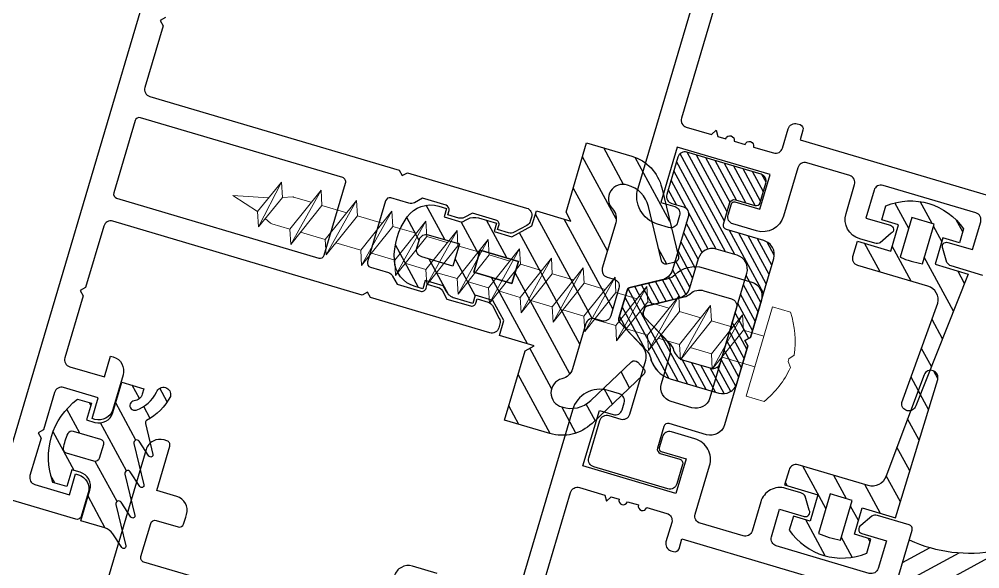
# Model space of a CAD drawing. Header units: millimetres. Extents: x 62878 to 70819, y -67946 to -61850.
# Drawn here: x 67539.08 to 67545.73, y -67077.99 to -67074.19 of the extents above; entities that cross this region are included whole.
import ezdxf

# ---------------------------------------------------------------- set-up
doc = ezdxf.new("R2010")
doc.units = ezdxf.units.MM
doc.layers.add('DOGRAMA', color=171, linetype='Continuous', lineweight=0)
pattern_1 = [(118.5057849383402, (67501.34585298819, -67178.43559542664), (-0.1395045678384407, -0.07576303882639554), [])]

# ---------------------------------------------------------------- blocks, each defined once
blk = doc.blocks.new('a2we')
at = {"lineweight": 5, "ltscale": 0.5}
for p, q in [((-196.0144480926461, -415.2868589025547), (-196.5925912144022, -417.2488821181558)), ((-196.0144480926461, -415.2868589025547), (-195.4639709594615, -417.7110762494052)), ((-197.5747968978259, -417.6063757508618), (-196.5747276986959, -417.2423803302317)), ((-196.5747276986959, -417.2423803302317), (-194.1582851917165, -418.2620245979042)), ((-194.1582851917165, -418.2620245979042), (-197.5747968978259, -417.6063757508618)), ((-195.1583543907882, -418.6260200186506), (-197.5747968978259, -417.6063757508618)), ((-196.8896500078097, -417.895480952812), (-197.0961171580722, -418.3448917148726)), ((-197.1143788935161, -419.7428166739272), (-197.1143788935161, -418.4283854465556)), ((-194.1582851917165, -418.2620245979042), (-195.1583543907882, -418.6260200186506)), ((-195.1583543907882, -418.6260200186506), (-194.9264251741961, -419.2953524503964)), ((-194.9154016761394, -420.634479622855), (-194.9154016761394, -419.3608343693425)), ((-198.1144480926461, -420.1068120946153), (-197.1143788935161, -419.7428166739268)), ((-197.1143788935161, -419.7428166739268), (-193.9153324771005, -421.0399975355008)), ((-197.1143788935161, -419.7428166739268), (-193.9153324771005, -421.0399975355008)), ((-194.9154016761721, -421.4039929561312), (-198.1144480926461, -420.1068120946153)), ((-193.9153324771005, -421.0399975355008), (-198.1144480926461, -420.1068120946153)), ((-197.1143788935161, -422.2969096404012), (-197.1143788935162, -420.512330007273)), ((-193.9153324771005, -421.0399975355008), (-194.9154016761721, -421.4039929561312)), ((-194.9154016761721, -423.1885725893157), (-194.9154016761721, -421.4039929561312)), ((-198.1144480926461, -422.6609050610894), (-197.1143788935161, -422.2969096404012)), ((-194.9154016761721, -423.9580859226053), (-198.1144480926461, -422.6609050610894)), ((-193.9153324771005, -423.594090501975), (-198.1144480926461, -422.6609050610894)), ((-197.1143788935161, -422.2969096404012), (-193.9153324771005, -423.594090501975)), ((-197.1143788935161, -422.2969096404012), (-193.9153324771005, -423.594090501975)), ((-197.1143788935161, -424.8510026068752), (-197.1143788935162, -423.0664229737469)), ((-193.9153324771005, -423.594090501975), (-194.9154016761721, -423.9580859226053)), ((-194.9154016761721, -425.7426655557898), (-194.9154016761721, -423.9580859226053)), ((-198.1144480926461, -425.2149980275636), (-197.1143788935161, -424.8510026068752)), ((-194.9154016761721, -426.5121788890793), (-198.1144480926461, -425.2149980275636)), ((-193.9153324771005, -426.1481834684492), (-198.1144480926461, -425.2149980275636)), ((-197.1143788935161, -424.8510026068752), (-193.9153324771005, -426.1481834684492)), ((-197.1143788935161, -424.8510026068752), (-193.9153324771005, -426.1481834684492)), ((-197.1143788935161, -427.3050955733496), (-197.1143788935162, -425.6205159402211)), ((-193.9153324771005, -426.1481834684492), (-194.9154016761721, -426.5121788890793)), ((-194.9154016761721, -428.1967585222638), (-194.9154016761721, -426.5121788890793)), ((-198.1144480926461, -427.669090994038), (-197.1143788935161, -427.3050955733496)), ((-197.1143788935161, -427.3050955733496), (-193.9153324771005, -428.6022764349236)), ((-197.1143788935161, -427.3050955733496), (-193.9153324771005, -428.6022764349236)), ((-194.9154016761721, -428.9662718555534), (-198.1144480926461, -427.669090994038)), ((-193.9153324771005, -428.6022764349236), (-198.1144480926461, -427.669090994038)), ((-197.1143788935161, -429.5591885398237), (-197.1143788935161, -428.0237477951896)), ((-193.9153324771005, -428.6022764349236), (-194.9154016761721, -428.9662718555534)), ((-194.9154016761721, -430.450851488738), (-194.9154016761721, -428.9662718555534)), ((-198.1144480926461, -429.9231839605702), (-197.1143788935161, -429.5591885398237)), ((-194.9154016761721, -431.2203648220857), (-198.1144480926461, -429.9231839605702)), ((-193.9153324771005, -430.8563694013976), (-198.1144480926461, -429.9231839605702)), ((-197.1143788935161, -429.5591885398237), (-193.9153324771005, -430.8563694013976)), ((-197.1143788935161, -429.5591885398237), (-193.9153324771005, -430.8563694013976)), ((-197.1143788935161, -431.8132815063559), (-197.1143788935161, -430.2778407616635)), ((-193.9153324771005, -430.8563694013976), (-194.9154016761721, -431.2203648220857)), ((-194.9154016761721, -432.7049444552304), (-194.9154016761721, -431.2203648220857)), ((-198.1144480926461, -432.177276926986), (-197.1143788935161, -431.8132815063559)), ((-197.1143788935161, -431.8132815063559), (-193.9153324771005, -433.1104623678716)), ((-197.1143788935161, -431.8132815063559), (-193.9153324771005, -433.1104623678716)), ((-194.9154016761721, -433.4744577885599), (-198.1144480926461, -432.177276926986)), ((-193.9153324771005, -433.1104623678716), (-198.1144480926461, -432.177276926986)), ((-197.1143788935161, -434.0673744728301), (-197.1143788935161, -432.5319337281958)), ((-193.9153324771005, -433.1104623678716), (-194.9154016761721, -433.4744577885599)), ((-194.9154016761721, -434.9590374217446), (-194.9154016761721, -433.4744577885599)), ((-198.1144480926461, -434.4313698935184), (-197.1143788935161, -434.0673744728301)), ((-194.9154016761721, -435.7285507550341), (-198.1144480926461, -434.4313698935184)), ((-193.9153324771005, -435.364555334404), (-198.1144480926461, -434.4313698935184)), ((-197.1143788935161, -434.0673744728301), (-193.9153324771005, -435.364555334404)), ((-197.1143788935161, -434.0673744728301), (-193.9153324771005, -435.364555334404)), ((-197.1143788935161, -436.3642339800811), (-197.1143788935161, -434.7860266946118)), ((-193.9153324771005, -435.364555334404), (-194.9154016761721, -435.7285507550341)), ((-194.9154016761721, -437.2558969289955), (-194.9154016761721, -435.7285507550341)), ((-198.1144480926461, -436.7282294008277), (-197.1143788935161, -436.3642339800811)), ((-197.1143788935161, -436.3642339800811), (-193.9153324771005, -437.6614148416551)), ((-197.1143788935161, -436.3642339800811), (-193.9153324771005, -437.6614148416551)), ((-194.9154016761721, -438.0254102623434), (-198.1144480926461, -436.7282294008277)), ((-193.9153324771005, -437.6614148416551), (-198.1144480926461, -436.7282294008277)), ((-197.1143788935161, -438.6610934873901), (-197.1143788935161, -437.1337473134849)), ((-193.9153324771005, -437.6614148416551), (-194.9154016761721, -438.0254102623434)), ((-198.1144480926461, -439.0250889080787), (-197.1143788935161, -438.6610934873901)), ((-197.1143788935161, -438.6610934873901), (-193.9153324771005, -439.9582743489061)), ((-197.1143788935161, -438.6610934873901), (-193.9153324771005, -439.9582743489061)), ((-194.9154016761721, -439.5527564362646), (-194.9154016761721, -438.0254102623434)), ((-194.9154016761721, -440.3222697695944), (-198.1144480926461, -439.0250889080787)), ((-193.9153324771005, -439.9582743489061), (-198.1144480926461, -439.0250889080787)), ((-197.1143788935161, -440.9579529946993), (-197.1143788935161, -439.430606820736)), ((-193.9153324771005, -439.9582743489061), (-194.9154016761721, -440.3222697695944)), ((-194.9154016761721, -441.849615943574), (-194.9154016761721, -440.3222697695944)), ((-198.1144480926461, -441.3219484153295), (-197.1143788935161, -440.9579529946993)), ((-194.9154016761721, -442.6191292769035), (-198.1144480926461, -441.3219484153295)), ((-193.9153324771005, -442.2551338562151), (-198.1144480926461, -441.3219484153295)), ((-197.1143788935161, -440.9579529946993), (-193.9153324771005, -442.2551338562151)), ((-197.1143788935161, -443.2537258831643), (-197.1143788935161, -441.7274663280053)), ((-193.9153324771005, -442.2551338562151), (-194.9154016761721, -442.6191292769035)), ((-194.9154016761721, -444.1453888320787), (-194.9154016761721, -442.6191292769035)), ((-198.1144480926461, -443.6177213039109), (-197.1143788935161, -443.2537258831643)), ((-197.1143788935161, -443.2537258831643), (-193.9153324771005, -444.5509067447383)), ((-194.9154016761721, -444.9149021654266), (-198.1144480926461, -443.6177213039109)), ((-193.9153324771005, -444.5509067447383), (-198.1144480926461, -443.6177213039109)), ((-197.1143788935161, -445.5538642814245), (-197.1143788935161, -444.0232392165685)), ((-193.9153324771005, -444.5509067447383), (-194.9154016761721, -444.9149021654266)), ((-194.9154016761721, -446.4455272302989), (-194.9154016761721, -444.9149021654266)), ((-198.1144480926461, -445.9178597020545), (-197.1143788935161, -445.5538642814245)), ((-193.9153324771005, -446.8510451429402), (-198.1144480926461, -445.9178597020545)), ((-194.9154016761721, -447.2150405636282), (-198.1144480926461, -445.9178597020545)), ((-197.1143788935161, -445.5538642814245), (-193.9153324771005, -446.8510451429402)), ((-197.1143788935161, -445.5538642814245), (-193.9153324771005, -446.8510451429402)), ((-197.1143788935161, -447.8540026795677), (-197.1143788935161, -446.3233776147298)), ((-193.9153324771005, -446.8510451429402), (-194.9154016761721, -447.2150405636282)), ((-194.9154016761721, -448.7456656284821), (-194.9154016761721, -447.2150405636282)), ((-197.1143788935161, -447.8540026795677), (-198.1144480926461, -448.2179981003141)), ((-193.9153324771005, -449.1511835411412), (-197.1143788935161, -447.8540026795677)), ((-194.9154016761721, -449.5151789618299), (-198.1144480926461, -448.2179981003141)), ((-198.1144480926461, -448.2179981003141), (-193.9153324771005, -449.1511835411412)), ((-197.1143788935161, -450.1541410778275), (-197.1143788935161, -448.6235160129718)), ((-193.9153324770423, -449.1511835411412), (-194.9154016761721, -449.5151789618299)), ((-194.9154016761723, -451.0458040266858), (-194.9154016761721, -449.5151789618299)), ((-198.1144480926461, -450.5181364984577), (-197.1143788935161, -450.1541410778275)), ((-194.9154016761721, -451.8153173600317), (-198.1144480926461, -450.5181364984577)), ((-193.9153324770423, -451.4513219393434), (-198.1144480926461, -450.5181364984577)), ((-197.1143788935161, -450.1541410778275), (-193.9153324770423, -451.4513219393434)), ((-197.1143788935161, -453.2868589025547), (-197.1143788935162, -450.9236544111328)), ((-193.9153324770423, -451.4513219393434), (-194.9154016761721, -451.8153173600317)), ((-194.9154016761721, -453.2868589025547), (-194.9154016761721, -451.8153173600317)), ((-192.7980524524961, -453.2868589025547), (-199.230843732796, -453.2868589025547)), ((-199.230843732796, -454.5827171301502), (-199.230843732796, -453.2868589025547)), ((-192.7980524524961, -454.5827171301502), (-192.7980524524961, -453.2868589025547))]:
    blk.add_line(p, q, dxfattribs=at)
blk.add_lwpolyline([(-196.4690204826777, -455.6637351848848), (-196.1125089353335, -455.3998333582319), (-195.9163872499585, -455.3998333582319), (-195.5598757026143, -455.6637351848848)], dxfattribs=at)
for centre, radius, start, end in [((-196.9143788935627, -418.4283854465556), 0.2, 155.3251238657465, 180), ((-195.115401676151, -419.3608343693425), 0.2, 0, 19.11162363728389), ((-195.6603624057317, -449.5292358589606), 6.187568978619671, 234.757305859688, 262.4904896380407), ((-196.3685337795604, -449.5292358589606), 6.187568978619673, 277.5095103619591, 305.2426941403116)]:
    blk.add_arc(centre, radius, start, end, dxfattribs=at)

msp = doc.modelspace()

# ---------------------------------------------------------------- hatches: boundary and pattern name
at = {"layer": 'DOGRAMA', "lineweight": -2}
h = msp.add_hatch(dxfattribs=at)
h.set_pattern_fill('ANSI31', color=256, scale=0.05, angle=73.50578493834035, style=0)
h.set_pattern_definition(pattern_1)
edge = h.paths.add_edge_path(flags=16)
edge.add_arc((67541.88031362492, -67075.7830488795), 0.04999999998026643, 163.5057849201566, 253.50578494088012, ccw=False)
edge.add_line((67541.83237120465, -67075.76885295275), (67541.84940631676, -67075.7113220484))
edge.add_arc((67541.89734873704, -67075.7255179751), 0.04999999996787175, 73.50578497285818, 163.5057849888472, ccw=False)
edge.add_line((67541.91154466374, -67075.67757555482), (67542.12728555508, -67075.74145722516))
edge.add_line((67542.12728555508, -67075.74145722516), (67542.08185858955, -67075.89487297012))
edge.add_line((67542.08185858955, -67075.89487297012), (67541.86611769818, -67075.83099129978))
h.paths.add_polyline_path([(67542.2256858504, -67075.93746075036), (67542.271112816, -67075.78404500539), (67542.53479612761, -67075.86212260248), (67542.48936916204, -67076.01553834745)], flags=16)
edge = h.paths.add_edge_path()
edge.add_arc((67541.92751581613, -67075.67187549444), 0.2000000000021987, 73.5057849428008, 144.0720038225279, ccw=False)
edge.add_line((67541.98429952309, -67075.48010581326), (67542.03828694452, -67075.49609168702))
edge.add_line((67542.03828694452, -67075.49609168702), (67542.02125183243, -67075.55362259138))
edge.add_line((67542.02125183243, -67075.55362259138), (67542.1442570014, -67075.59004487372))
edge.add_line((67542.1442570014, -67075.59004487372), (67542.1824232169, -67075.56931731969))
edge.add_arc((67542.23014796579, -67075.6571942128), 0.09999999999963678, 73.5057849559762, 118.5057849526977, ccw=False)
edge.add_line((67542.25853981925, -67075.5613093722), (67542.38347237062, -67075.59830235956))
edge.add_line((67542.38347237062, -67075.59830235956), (67542.36643725855, -67075.65583326394))
edge.add_line((67542.36643725855, -67075.65583326394), (67542.48944242756, -67075.69225554624))
edge.add_line((67542.48944242756, -67075.69225554624), (67542.62827904202, -67075.61685526387))
edge.add_line((67542.62827904202, -67075.61685526387), (67542.65902295361, -67075.51302706299))
edge.add_line((67542.65902295361, -67075.51302706299), (67542.89873505512, -67075.5840066967))
edge.add_line((67542.89873505512, -67075.5840066967), (67542.86498856159, -67075.52186834966))
edge.add_line((67542.86498856159, -67075.52186834966), (67543.00694782901, -67075.0424441467))
edge.add_line((67543.00694782901, -67075.0424441467), (67543.32029216654, -67075.13522655594))
edge.add_arc((67543.23511660605, -67075.42288107768), 0.2999999999720218, 13.505784930381822, 73.50578493150118, ccw=False)
edge.add_line((67543.52682050964, -67075.35281801598), (67543.64155627333, -67075.83051438422))
edge.add_arc((67543.61238588297, -67075.83752069039), 0.03000000000277456, -76.49421506951211, 13.505784930487891, ccw=False)
edge.add_line((67543.61939218914, -67075.86669108075), (67543.56105140844, -67075.88070369311))
edge.add_arc((67543.55404510227, -67075.85153330275), 0.03000000000277456, 193.5057849575115, 283.5057849304879, ccw=False)
edge.add_line((67543.5248747119, -67075.85853960893), (67543.43440950473, -67075.48189243703))
edge.add_arc((67543.23994023565, -67075.52860114485), 0.1999999999996311, 13.50578493178606, 75.42538227461854)
edge.add_arc((67543.25736676074, -67075.42946943024), 0.09999999999866485, 70.79093734392946, 223.5057849500851)
edge.add_arc((67543.1123057874, -67075.56715499233), 0.09999999997442052, -16.49421507274178, 43.50578493194308, ccw=False)
edge.add_line((67543.20819062798, -67075.59554684583), (67543.11540749334, -67075.90889363323))
edge.add_arc((67543.16334991361, -67075.92308955998), 0.04999999997044491, 163.5057849201566, 253.5057849408801)
edge.add_line((67543.14915398687, -67075.97103198025), (67543.19708215373, -67075.9852236865))
edge.add_arc((67543.18288622698, -67076.03316610676), 0.04999999997044491, -16.494215095832374, 73.50578492015649, ccw=False)
edge.add_line((67543.23082864724, -67076.04736203353), (67543.17404494026, -67076.23913171471))
edge.add_arc((67543.12610252, -67076.224935788), 0.04999999995805023, 253.50578496338932, 343.50578496812375, ccw=False)
edge.add_line((67543.11190659329, -67076.27287820826), (67543.06397842642, -67076.25868650206))
edge.add_arc((67543.04978249967, -67076.30662892234), 0.04999999998439798, 73.505784924891, 163.5057849296254)
edge.add_line((67543.00184007938, -67076.29243299559), (67542.90905694474, -67076.60577978297))
edge.add_arc((67542.81317210413, -67076.57738792946), 0.1000000000287398, 283.5057849278917, 343.50578492636527, ccw=False)
edge.add_arc((67542.85988081196, -67076.77185719856), 0.100000000003214, 103.5057849398931, 256.2206325363982)
edge.add_arc((67542.8992379939, -67076.67921923197), 0.2000000000237873, 251.5861875897249, 313.505784935428)
edge.add_line((67543.036923556, -67076.82428020534), (67543.3178769715, -67076.55761145185))
edge.add_arc((67543.33852980581, -67076.57937059787), 0.03000000001327432, 43.50578492562232, 133.5057849054646, ccw=False)
edge.add_line((67543.36028895184, -67076.55871776355), (67543.40159462043, -67076.60223605557))
edge.add_arc((67543.37983547446, -67076.62288888988), 0.02999999997105602, -46.494215037136826, 43.50578498199599, ccw=False)
edge.add_line((67543.40048830878, -67076.64464803586), (67543.04415900042, -67076.98286030606))
edge.add_arc((67542.83763065729, -67076.76526884605), 0.2999999999738879, 253.5057849376199, 313.505784938093, ccw=False)
edge.add_line((67542.75245509684, -67077.05292336781), (67542.4391107593, -67076.96014095856))
edge.add_line((67542.4391107593, -67076.96014095856), (67542.58107002673, -67076.4807167556))
edge.add_line((67542.58107002673, -67076.4807167556), (67542.64320837375, -67076.44697026204))
edge.add_line((67542.64320837375, -67076.44697026204), (67542.40349627234, -67076.37599062832))
edge.add_line((67542.40349627234, -67076.37599062832), (67542.43424018394, -67076.27216242743))
edge.add_line((67542.43424018394, -67076.27216242743), (67542.35883990153, -67076.13332581299))
edge.add_line((67542.35883990153, -67076.13332581299), (67542.23583473254, -67076.09690353068))
edge.add_line((67542.23583473254, -67076.09690353068), (67542.21879962046, -67076.15443443503))
edge.add_line((67542.21879962046, -67076.15443443503), (67542.09386706905, -67076.11744144766))
edge.add_arc((67542.12225892254, -67076.0215566071), 0.09999999996466441, 208.5057849346962, 253.5057849328855, ccw=False)
edge.add_line((67542.03438202944, -67076.06928135594), (67542.01365447539, -67076.03111514043))
edge.add_line((67542.01365447539, -67076.03111514043), (67541.89064930637, -67075.99469285809))
edge.add_line((67541.89064930637, -67075.99469285809), (67541.87361419428, -67076.05222376245))
edge.add_line((67541.87361419428, -67076.05222376245), (67541.81962677289, -67076.0362378887))
edge.add_arc((67541.87641047986, -67075.8444682075), 0.1999999999990942, 182.9395660567313, 253.50578493880352, ccw=False)
edge.add_arc((67542.146554551, -67075.83059626378), 0.4704999999865865, 144.072003822456, 182.9395660569134, ccw=False)
at = {"layer": 'DOGRAMA', "lineweight": -2, "ltscale": 5}
h = msp.add_hatch(dxfattribs=at)
h.set_pattern_fill('ANSI31', color=256, scale=0.015, angle=73.50578493834035, style=0)
h.set_pattern_definition([(118.5057849383402, (67501.34585298819, -67178.43559542664), (-0.0418513703515322, -0.02272891164791872), [])])
edge = h.paths.add_edge_path(flags=16)
edge.add_line((67543.40638310328, -67076.18948408862), (67543.39863861958, -67076.21563872443))
edge.add_arc((67543.42740407174, -67076.22415628051), 0.02999999999972822, 163.5057848662645, 223.5057848651491)
edge.add_line((67543.40564492572, -67076.2448091148), (67543.58488286266, -67076.4336483017))
edge.add_arc((67543.51235237607, -67076.50249108279), 0.09999999997173736, 15.646826881369691, 43.50578499087908, ccw=False)
edge.add_arc((67543.70494086838, -67076.44854970144), 0.1000000000125123, 195.6468268139255, 253.5057849239981)
edge.add_line((67543.67654901487, -67076.54443454204), (67543.8685030384, -67076.60127283346))
edge.add_arc((67543.88269896514, -67076.55333041315), 0.05000000001230415, 253.5057849343598, 343.5057849503489)
edge.add_line((67543.93064138545, -67076.56752633989), (67544.11518843309, -67075.94427487602))
edge.add_arc((67544.01930359252, -67075.91588302254), 0.0999999999786175, 343.5057849352527, 433.5057849456145)
edge.add_line((67544.04769544599, -67075.81999818195), (67543.90368384277, -67075.77735581728))
edge.add_arc((67543.87529198927, -67075.87324065788), 0.1000000000106552, 73.50578493199262, 163.5057849319926)
edge.add_line((67543.77940714867, -67075.84484880438), (67543.7194163636, -67076.04744941532))
edge.add_arc((67543.62353152302, -67076.01905756186), 0.09999999998430746, 283.50578495189455, 343.505784953609, ccw=False)
edge.add_line((67543.64688587695, -67076.11629219637), (67543.42814224926, -67076.16883125431))
edge.add_arc((67543.43514855545, -67076.19800164465), 0.02999999997787407, 103.5057849704928, 163.5057849728582)
edge = h.paths.add_edge_path()
edge.add_line((67543.954789179, -67075.60476310419), (67543.9987965519, -67075.45614160127))
edge.add_arc((67544.02756200408, -67075.46465915734), 0.03000000000954974, 73.50578486626449, 163.5057849008036, ccw=False)
edge.add_line((67544.03607956016, -67075.43589370517), (67544.17031833698, -67075.47564230002))
edge.add_arc((67544.17883589302, -67075.44687684787), 0.02999999997338046, 253.505784938319, 343.505784938319)
edge.add_line((67544.20760134517, -67075.4553944039), (67544.24734994007, -67075.32115562708))
edge.add_arc((67544.19940751977, -67075.30695970036), 0.04999999999008795, 343.5057849616035, 433.5057849663379)
edge.add_line((67544.2136034465, -67075.25901728006), (67543.70061954934, -67075.10712086389))
edge.add_arc((67543.68642362258, -67075.15506328418), 0.05000000000248263, 73.50578491363636, 163.5057849296254)
edge.add_line((67543.63848120229, -67075.14086735743), (67543.5618231979, -67075.39975642705))
edge.add_arc((67543.60976561818, -67075.4139523538), 0.04999999998439798, 163.505784924891, 253.5057849408801)
edge.add_line((67543.59556969145, -67075.46189477408), (67543.67707180596, -67075.48602784955))
edge.add_arc((67543.66287587922, -67075.53397026985), 0.05000000000817259, -16.494215049651075, 73.50578495034893, ccw=False)
edge.add_line((67543.71081829953, -67075.54816619659), (67543.60017716912, -67075.9218229273))
edge.add_arc((67543.50429232851, -67075.89343107378), 0.1000000000287398, 283.5057849359987, 343.50578492636527, ccw=False)
edge.add_line((67543.52764668243, -67075.99066570835), (67543.30890305477, -67076.04320476629))
edge.add_arc((67543.31590936093, -67076.07237515661), 0.02999999995692755, 103.5057849229364, 163.5057849304283)
edge.add_line((67543.28714390879, -67076.06385760057), (67543.23022329227, -67076.25608965199))
edge.add_arc((67543.25898874446, -67076.26460720798), 0.03000000000284503, 163.5057850419364, 223.5057850233364)
edge.add_line((67543.23722959848, -67076.28526004234), (67543.42304215828, -67076.48102603531))
edge.add_arc((67543.35051167157, -67076.54986881634), 0.1000000000060842, 13.017113203975782, 43.50578491472362, ccw=False)
edge.add_arc((67543.64280252131, -67076.482296195), 0.1999999999884091, 193.0171132271013, 253.5057849416172)
edge.add_line((67543.58601881436, -67076.67406587617), (67543.92180009876, -67076.77349194782))
edge.add_arc((67543.95019195224, -67076.67760710724), 0.09999999999257057, 253.5057849376199, 343.5057849456144)
edge.add_line((67544.04607679283, -67076.70599896071), (67544.12273479725, -67076.44710989112))
edge.add_line((67544.12273479725, -67076.44710989112), (67544.10248690115, -67076.40982688288))
edge.add_line((67544.10248690115, -67076.40982688288), (67544.13976990935, -67076.38957898674))
edge.add_line((67544.13976990935, -67076.38957898674), (67544.30160347419, -67075.84303539539))
edge.add_arc((67544.2057186336, -67075.81464354187), 0.1000000000008337, 343.5057849216308, 433.5057849296254)
edge.add_line((67544.2341104871, -67075.71875870129), (67543.9750370751, -67075.64204611242))
edge.add_arc((67543.98355463115, -67075.61328066027), 0.02999999997751202, 163.5057848583738, 253.50578491167062, ccw=False)
at = {"layer": 'DOGRAMA', "lineweight": -2}
h = msp.add_hatch(dxfattribs=at)
h.set_pattern_fill('ANSI31', color=256, scale=0.05, angle=73.50578493834035, style=0)
h.set_pattern_definition(pattern_1)
edge = h.paths.add_edge_path(flags=16)
edge.add_arc((67545.44176249571, -67075.21989588714), 0.6682513992577961, 246.6301057181914, 260.3814641486032)
edge.add_line((67545.33010589358, -67075.87875303085), (67545.41107778504, -67075.60529512112))
edge.add_line((67545.41107778504, -67075.60529512112), (67545.2576620401, -67075.55986815554))
edge.add_line((67545.2576620401, -67075.55986815554), (67545.17669014863, -67075.83332606526))
edge = h.paths.add_edge_path()
edge.add_line((67544.84975489383, -67075.82797716443), (67544.88098593266, -67075.72250383977))
edge.add_line((67544.88098593266, -67075.72250383977), (67545.11110955008, -67075.79064428816))
edge.add_line((67545.11110955008, -67075.79064428816), (67545.1650540717, -67075.60846309102))
edge.add_line((67545.1650540717, -67075.60846309102), (67545.04999226301, -67075.57439286682))
edge.add_line((67545.04999226301, -67075.57439286682), (67545.0783841165, -67075.47850802624))
edge.add_arc((67545.24976153123, -67075.88593137081), 0.4419999999813058, 34.19813682259303, 112.8134330543879, ccw=False)
edge.add_line((67545.61533922379, -67075.63750240575), (67545.58694737032, -67075.73338724634))
edge.add_line((67545.58694737032, -67075.73338724634), (67545.47188556158, -67075.69931702217))
edge.add_line((67545.47188556158, -67075.69931702217), (67545.41794103998, -67075.8814982193))
edge.add_line((67545.41794103998, -67075.8814982193), (67545.64806465738, -67075.94963866768))
edge.add_line((67545.64806465738, -67075.94963866768), (67545.2849425257, -67076.86107116674))
edge.add_arc((67545.23700010542, -67076.84687524), 0.04999999998439798, 170.2156217273931, 343.505784924891, ccw=False)
edge.add_line((67545.18772739195, -67076.83837819895), (67545.4378054402, -67076.15203612357))
edge.add_arc((67545.34033691887, -67076.12967796298), 0.09999999997725739, 347.0805144904568, 433.5057849272582)
edge.add_line((67545.36872877237, -67076.0337931224), (67544.8835013874, -67075.89011551147))
edge.add_arc((67544.89769731414, -67075.84217309117), 0.05000000000817259, 163.5057849503489, 253.5057849503489, ccw=False)
h = msp.add_hatch(dxfattribs=at)
h.set_pattern_fill('ANSI31', color=256, scale=0.05, angle=73.50578493834035, style=0)
h.set_pattern_definition(pattern_1)
edge = h.paths.add_edge_path(flags=16)
edge.add_arc((67544.87594457091, -67077.1307736521), 0.6682513992808851, 246.6301057136102, 260.3814641438912)
edge.add_line((67544.76428796872, -67077.78963079581), (67544.84525986022, -67077.51617288608))
edge.add_line((67544.84525986022, -67077.51617288608), (67544.69184411531, -67077.47074592052))
edge.add_line((67544.69184411531, -67077.47074592052), (67544.61087222377, -67077.74420383021))
edge = h.paths.add_edge_path()
edge.add_line((67544.40772610815, -67077.30318411688), (67544.3764950693, -67077.40865744154))
edge.add_line((67544.3764950693, -67077.40865744154), (67544.6066186867, -67077.4767978899))
edge.add_line((67544.6066186867, -67077.4767978899), (67544.55267416508, -67077.65897908703))
edge.add_line((67544.55267416508, -67077.65897908703), (67544.43761235641, -67077.62490886284))
edge.add_line((67544.43761235641, -67077.62490886284), (67544.40922050289, -67077.72079370345))
edge.add_arc((67544.77479819547, -67077.47236473837), 0.4420000000150113, 214.198136823593, 292.8134330546638)
edge.add_line((67544.94617561022, -67077.87978808297), (67544.97456746374, -67077.78390324237))
edge.add_line((67544.97456746374, -67077.78390324237), (67544.85950565498, -67077.74983301818))
edge.add_line((67544.85950565498, -67077.74983301818), (67544.91345017657, -67077.56765182105))
edge.add_line((67544.91345017657, -67077.56765182105), (67545.14357379405, -67077.63579226942))
edge.add_line((67545.14357379405, -67077.63579226942), (67545.43597217272, -67076.68003136378))
edge.add_arc((67545.38802975244, -67076.66583543704), 0.04999999998026643, 343.5057849408801, 516.7959481322522)
edge.add_line((67545.34207437854, -67076.64613509162), (67545.07741173203, -67077.35154545745))
edge.add_arc((67544.98348369362, -67077.31723039367), 0.1000000000031465, 253.5057849319926, 339.9310553664073, ccw=False)
edge.add_line((67544.95509184012, -67077.41311523427), (67544.46986445517, -67077.26943762331))
edge.add_arc((67544.45566852845, -67077.3173800436), 0.04999999999008795, 73.50578496160352, 163.5057849616035)
h = msp.add_hatch(dxfattribs=at)
h.set_pattern_fill('ANSI31', color=256, scale=0.05, angle=73.50578493834035, style=0)
h.set_pattern_definition(pattern_1)
edge = h.paths.add_edge_path()
edge.add_arc((67539.64445331338, -67077.80130098709), 0.0999999999764985, 33.5057849304451, 73.5057849272582)
edge.add_line((67539.67284516688, -67077.70541614652), (67539.5068896199, -67077.6562760995))
edge.add_line((67539.5068896199, -67077.6562760995), (67539.56935169753, -67077.44532945022))
edge.add_arc((67539.47346685693, -67077.41693759673), 0.1000000000065236, 343.5057849399872, 433.5057849319927)
edge.add_line((67539.50185871043, -67077.32105275613), (67539.44432780606, -67077.30401764407))
edge.add_line((67539.44432780606, -67077.30401764407), (67539.41025758191, -67077.41907945274))
edge.add_line((67539.41025758191, -67077.41907945274), (67539.31437274127, -67077.39068759925))
edge.add_arc((67539.7830876641, -67077.2166004914), 0.5000000000002688, 126.6358872934571, 200.3756825854292, ccw=False)
edge.add_line((67539.48472386217, -67076.8153785557), (67539.58060870279, -67076.84377040919))
edge.add_line((67539.58060870279, -67076.84377040919), (67539.54653847861, -67076.95883221792))
edge.add_line((67539.54653847861, -67076.95883221792), (67539.60406938297, -67076.97586733001))
edge.add_arc((67539.63246123646, -67076.87998248941), 0.1000000000065236, 253.5057849399872, 343.5057849399872)
edge.add_line((67539.72834607706, -67076.9083743429), (67539.7908081547, -67076.6974276936))
edge.add_line((67539.7908081547, -67076.6974276936), (67539.94372050933, -67076.74270560344))
edge.add_line((67539.94372050933, -67076.74270560344), (67539.9325115775, -67076.78056035787))
edge.add_arc((67539.87018643109, -67076.76210565314), 0.06500000001863743, 275.09644945186426, 343.50578496715576, ccw=False)
edge.add_arc((67539.87886443455, -67076.85940887575), 0.03268943071068597, 95.09644936178911, 288.936063981667)
edge.add_arc((67539.81332375144, -67076.66018850975), 0.2424115901467002, 288.3083182937535, 333.8150907024113)
edge.add_arc((67540.07843481425, -67076.78262417403), 0.05002797727193977, -15.522056435101376, 161.9911798808004, ccw=False)
edge.add_arc((67539.79346420936, -67076.63103813418), 0.3717812401679507, 297.00576401502235, 333.65728450460523, ccw=False)
edge.add_arc((67539.9737885355, -67076.9786396177), 0.02000000002738005, 125.1201219084887, 193.5057847926552)
edge.add_line((67539.95434160857, -67076.98331048843), (67540.005730139, -67077.19726395485))
edge.add_arc((67539.99114494384, -67077.20076710792), 0.01499999998383927, -146.49421509135578, 13.505784889422216, ccw=False)
edge.add_line((67539.97863749249, -67077.20904742555), (67539.91067064673, -67077.10638324606))
edge.add_arc((67539.8939940449, -67077.1174236696), 0.02000000000258, 33.50578491663744, 193.5057849337332)
edge.add_line((67539.874547118, -67077.12209454038), (67539.94326806141, -67077.40821060413))
edge.add_arc((67539.92868286622, -67077.41171375722), 0.01500000001553678, -146.4942151063753, 13.505784917506617, ccw=False)
edge.add_line((67539.91617541484, -67077.41999407487), (67539.84820856905, -67077.31732989536))
edge.add_arc((67539.83153196724, -67077.3283703189), 0.01999999999044617, 33.50578493965019, 193.5057849029339)
edge.add_line((67539.81208504035, -67077.33304118966), (67539.88080598373, -67077.61915725343))
edge.add_arc((67539.86622078854, -67077.62266040653), 0.01500000001893529, -146.4942150600275, 13.50578497155368, ccw=False)
edge.add_line((67539.85371333716, -67077.6309407242), (67539.78574649138, -67077.52827654465))
edge.add_arc((67539.76906988957, -67077.53931696818), 0.01999999999044617, 33.50578493965019, 193.5057849937406)
edge.add_line((67539.7496229627, -67077.54398783897), (67539.81834390605, -67077.83010390274))
edge.add_arc((67539.80375871087, -67077.83360705581), 0.01499999999798878, -146.49421502934388, 13.505784876440828, ccw=False)
edge.add_line((67539.7912512595, -67077.84188737348), (67539.72783632245, -67077.74609886944))
edge = h.paths.add_edge_path(flags=16)
edge.add_line((67539.45428151485, -67077.03580636479), (67539.6427969179, -67077.09162646807))
edge.add_arc((67539.63427936188, -67077.12039192022), 0.02999999996924891, -16.494215061681018, 73.50578496496752, ccw=False)
edge.add_line((67539.66304481403, -67077.12890947626), (67539.63465296055, -67077.22479431685))
edge.add_arc((67539.60588750837, -67077.21627676078), 0.03000000000954974, 253.5057849086943, 343.5057849008036, ccw=False)
edge.add_line((67539.5973699523, -67077.24504221298), (67539.40885454931, -67077.18922210974))
edge.add_arc((67539.41737210532, -67077.16045665753), 0.03000000002092967, 171.2722191889174, 253.5057850231787, ccw=False)
edge.add_arc((67539.78308766412, -67077.2166004915), 0.4000000000742476, 155.7393507629227, 171.2722190992803, ccw=False)
edge.add_arc((67539.44576395879, -67077.06457181695), 0.02999999998648983, 73.50578491956128, 155.7393507740216, ccw=False)
h = msp.add_hatch(dxfattribs=at)
h.set_pattern_fill('ANSI31', color=256, scale=0.03999999999999999, angle=73.50578493834035, style=0)
h.set_pattern_definition([(208.5057849383403, (67569.55257662476, -66948.08815344864), (-0.06061043106111653, 0.1116036542707525), [])])
h.paths.add_polyline_path([(67544.88770478449, -67079.07225921996, 0.4142135623420975), (67544.86914421301, -67079.03808312907), (67545.23894810467, -67077.78918308033, 0.1532309010706403), (67545.84264900169, -67077.86364936068), (67545.43664549681, -67079.23480258114)])
h.paths.add_polyline_path([(67544.78282668465, -67079.3295942998), (67544.85352869361, -67079.09081979138, 0.4142135623575963), (67544.88770478449, -67079.07225921996), (67545.43664549681, -67079.23480258114), (67545.35813572815, -67079.4999454207)])

# ---------------------------------------------------------------- linework, layer by layer
at = {"layer": 'DOGRAMA', "lineweight": -2, "ltscale": 0.5}
for points in [[(67533.03574599494, -67070.71328325979), (67532.7001490529, -67070.6139117726), (67530.90710253376, -67070.08298411244, 0.4142135623730953), (67530.86981952557, -67070.10323200857), (67529.56947263592, -67074.49475770777, 0.4142135623730951), (67529.58972053207, -67074.532040716), (67531.38276705117, -67075.06296837615), (67531.71836399325, -67075.16233986337), (67538.94808097402, -67077.30308561613, 0.4142135623730951), (67538.98536398222, -67077.28283771999), (67540.28571087186, -67072.8913120208, 0.4142135623722071), (67540.26546297572, -67072.85402901257)], [(67543.954789179, -67075.60476310419), (67543.9987965519, -67075.45614160127, -0.4142135623730951), (67544.03607956016, -67075.43589370517), (67544.17031833698, -67075.47564230002, 0.4142135623730951), (67544.20760134517, -67075.4553944039), (67544.24734994007, -67075.32115562708, 0.4142135623730951), (67544.2136034465, -67075.25901728006), (67543.70061954934, -67075.10712086389, 0.4142135623730951), (67543.63848120229, -67075.14086735743), (67543.5618231979, -67075.39975642705, 0.4142135623730951), (67543.59556969145, -67075.46189477408), (67543.67707180596, -67075.48602784955, -0.4142135623730951), (67543.71081829953, -67075.54816619659), (67543.60017716912, -67075.9218229273, -0.2679491924311303), (67543.52764668243, -67075.99066570835), (67543.30890305477, -67076.04320476629, 0.2679491924310549), (67543.28714390879, -67076.06385760057), (67543.23022329227, -67076.25608965199, 0.2679491924311364), (67543.23722959848, -67076.28526004234), (67543.42304215828, -67076.48102603531, -0.1338222992157564), (67543.44794195483, -67076.52734460925, 0.2702358223096737), (67543.58601881436, -67076.67406587617), (67543.92180009876, -67076.77349194782, 0.4142135623730951), (67544.04607679283, -67076.70599896071), (67544.12273479725, -67076.44710989112), (67544.10248690115, -67076.40982688288), (67544.13976990935, -67076.38957898674), (67544.30160347419, -67075.84303539539, 0.4142135623730951), (67544.2341104871, -67075.71875870129), (67543.9750370751, -67075.64204611242, -0.4142135623731091)], [(67543.40638310328, -67076.18948408862), (67543.39863861958, -67076.21563872443, 0.2679491924311364), (67543.40564492572, -67076.2448091148), (67543.58488286266, -67076.4336483017, -0.1221599187188834), (67543.60864662219, -67076.47552039206, 0.2579611168298657), (67543.67654901487, -67076.54443454204), (67543.8685030384, -67076.60127283346, 0.4142135623730951), (67543.93064138545, -67076.56752633989), (67544.11518843309, -67075.94427487602, 0.4142135623730951), (67544.04769544599, -67075.81999818195), (67543.90368384277, -67075.77735581728, 0.4142135623730951), (67543.77940714867, -67075.84484880438), (67543.7194163636, -67076.04744941532, -0.2679491924311186), (67543.64688587695, -67076.11629219637), (67543.42814224926, -67076.16883125431, 0.2679491924310675)], [(67543.54030724702, -67077.00454963093), (67543.49629987412, -67077.15317113383, 0.4142135623730951), (67543.51654777027, -67077.19045414208), (67543.6507865471, -67077.23020273694, -0.4142135623730951), (67543.67103444322, -67077.26748574515), (67543.63128584831, -67077.401724522, -0.4142135623730951), (67543.56914750132, -67077.43547101556), (67543.05616360414, -67077.28357459941, -0.4142135623730951), (67543.0224171106, -67077.22143625237), (67543.099075115, -67076.96254718276, -0.4142135623730951), (67543.16121346204, -67076.92880068922), (67543.24271557658, -67076.95293376468, 0.4142135623730951), (67543.30485392359, -67076.91918727111), (67543.41549505395, -67076.54553054042, 0.2679491924311303), (67543.39214070007, -67076.44829590588), (67543.23726872739, -67076.2851278964, -0.2679491924310549), (67543.23026242119, -67076.25595750603), (67543.28718303767, -67076.06372545465, -0.2679491924311364), (67543.30894218368, -67076.04307262033), (67543.57138678667, -67075.98003721972, 0.1338222992157564), (67543.61749130994, -67075.95474328568, -0.2702358223096737), (67543.81319277115, -67075.90685500545), (67544.14897405554, -67076.0062810771, -0.4142135623730951), (67544.21646704263, -67076.13055777119), (67544.13980903826, -67076.38944684081), (67544.10252603007, -67076.40969473691), (67544.12277392615, -67076.44697774517), (67543.96094036128, -67076.99352133654, -0.4142135623730951), (67543.83666366723, -67077.06101432366), (67543.57759025527, -67076.98430173479, 0.4142135623731091)], [(67543.39867774848, -67076.21550657848), (67543.4064222322, -67076.18935194267, -0.2679491924311364), (67543.4281813782, -67076.16869910834), (67543.68133987975, -67076.10789409508, 0.1221599187188834), (67543.72407054176, -67076.08571124713, -0.2579611168298657), (67543.81854741115, -67076.0648781931), (67544.01050143474, -67076.12171648451, -0.4142135623730951), (67544.04424792825, -67076.18385483154), (67543.85970088062, -67076.80710629543, -0.4142135623730951), (67543.73542418654, -67076.87459928254), (67543.59141258331, -67076.83195691786, -0.4142135623730951), (67543.52391959622, -67076.70768022377), (67543.58391038128, -67076.50507961285, 0.2679491924311186), (67543.56055602731, -67076.40784497833), (67543.40568405467, -67076.24467696882, -0.2679491924310675)]]:
    msp.add_lwpolyline(points, format="xyb", close=True, dxfattribs=at)
for points in [[(67545.74962786867, -67075.95885355299), (67545.52977351766, -67075.89375387212, -0.1989616347783402), (67545.50002804457, -67075.8696673836), (67545.4720048974, -67075.77361852922, -0.6680475602943508), (67545.50689112875, -67075.7305406537), (67545.67715384017, -67075.78095606793), (67545.7339375472, -67075.58918638674, 0.4142135623730951), (67545.7001910536, -67075.5270480397), (67545.05776262161, -67075.33682262134, 0.4142135623730951), (67544.9956242746, -67075.3705691149), (67544.9388405676, -67075.5623387961), (67545.10910327907, -67075.61275421033, -0.6680475602943992), (67545.1149105741, -67075.66788158848), (67545.03910002735, -67075.73318490472, -0.1991096956271691), (67545.00104532967, -67075.73719551366), (67544.89625278741, -67075.70616605696, -0.4142135623730951), (67544.80176260544, -67075.53217868526), (67544.86138549776, -67075.33082052002, 0.4142135623730951), (67544.82763900417, -67075.26868217297), (67544.53039599836, -67075.18066742716, 0.4142135623730951), (67544.46825765123, -67075.21441392074), (67544.36888616413, -67075.5500108628, -0.4142135623730951), (67544.182471123, -67075.6512503435), (67544.01946689398, -67075.60298419256, -0.4142135623730951), (67543.98572040044, -67075.5408458455), (67544.00843388321, -67075.46413797305, -0.4142135623730951), (67544.03328922208, -67075.45063937559), (67544.20588193511, -67075.50174471187), (67544.27686156883, -67075.2620326104), (67543.63443313687, -67075.07180719204), (67543.52086572291, -67075.45534655444), (67543.61675056348, -67075.48373840791, -0.4142135623730951), (67543.65049705704, -67075.54587675494), (67543.63630113035, -67075.59381917524, -0.4142135623730951), (67543.57416278328, -67075.6275656688), (67543.4974549108, -67075.604852186, -0.4142135623730951), (67543.3624689366, -67075.35629879785), (67543.87920067002, -67073.61119469903, 0.4142135623730951)], [(67540.09294045501, -67074.17632008526), (67540.05565744676, -67074.19656798137), (67540.07590534285, -67074.2338509896), (67539.95008940752, -67074.6587560037, 0.4142135623730951), (67539.9838359011, -67074.72089435074), (67541.70976303171, -67075.23194771349), (67541.73001092792, -67075.2692307217), (67541.76729393612, -67075.24898282558), (67542.59190356525, -67075.49315276554, -0.4142135623730951), (67542.62565005876, -67075.55529111259), (67542.61733427744, -67075.58337513218, -0.1989123673795887), (67542.59325423159, -67075.613117652), (67542.50537733844, -67075.66084240084, -0.1989123673797732), (67542.46731903727, -67075.66484637461), (67542.39129259737, -67075.64233466648), (67542.39981015341, -67075.61356921433, 0.4142135623730951), (67542.37956225724, -67075.5762862061), (67542.2165580283, -67075.5280200552), (67542.16019191229, -67075.55863172832, -0.1989123673797732), (67542.12213361112, -67075.56263570205), (67542.04610717125, -67075.54012399397), (67542.05462472729, -67075.51135854177, 0.4142135623729841), (67542.03437683111, -67075.47407553355), (67541.87137260212, -67075.4258093826), (67541.81500648617, -67075.45642105576, -0.1989123673797501), (67541.776948185, -67075.4604250295), (67541.65297932483, -67075.42371739469, 0.4142135623729288), (67541.61569631661, -67075.44396529079), (67541.49077216123, -67075.86585858943, 0.4142135623725959), (67541.51102005738, -67075.90314159765), (67541.63498891752, -67075.93984923247, -0.1989123673796753), (67541.66473143738, -67075.96392927834), (67541.6953431105, -67076.02029539432), (67541.85834733953, -67076.06856154521, 0.4142135623736503), (67541.89563034775, -67076.04831364911), (67541.90414790378, -67076.01954819694), (67541.98017434368, -67076.04205990504, -0.1989123673797502), (67542.00991686352, -67076.06613995088), (67542.04052853666, -67076.12250606685), (67542.20353276562, -67076.1707722178, 0.4142135623732063), (67542.2408157739, -67076.15052432165), (67542.24933332994, -67076.12175886949), (67542.32535976986, -67076.14427057757, -0.1989123673796753), (67542.35510228964, -67076.16835062344), (67542.40282703855, -67076.25622751655, -0.1989123673797207), (67542.40683101225, -67076.29428581773), (67542.39851523092, -67076.32236983732, -0.4142135623730951), (67542.33637688385, -67076.35611633089), (67541.51176725476, -67076.11194639091), (67541.49151935865, -67076.07466338268), (67541.4542363504, -67076.09491127882), (67539.72830921973, -67075.58385791609, 0.4142135623730951), (67539.66617087269, -67075.61760440965), (67539.54035493734, -67076.04250942376), (67539.50307192912, -67076.06275731986), (67539.52331982524, -67076.10004032809), (67539.39644826454, -67076.52851039528, 0.4142135623730951), (67539.43019475811, -67076.59064874232), (67539.6699068596, -67076.66162837604), (67539.71249463977, -67076.51780111516), (67539.73167160797, -67076.52347948586, -0.4142135623729619), (67539.79916459505, -67076.64775617993), (67539.72818496128, -67076.88746828139, -0.4142135623728953), (67539.60390826725, -67076.95496126852), (67539.58473129914, -67076.94928289783), (67539.62731907939, -67076.80545563692), (67539.38760697792, -67076.7344760032, 0.4142135623730951), (67539.32546863085, -67076.76822249676), (67539.24881062645, -67077.02711156638), (67539.21152761824, -67077.04735946252), (67539.23177551437, -67077.08464247071), (67539.15511750997, -67077.34353154032, 0.4142135623730951), (67539.18886400349, -67077.40566988739), (67539.42857610495, -67077.47664952111), (67539.4711638852, -67077.33282226018), (67539.49034085334, -67077.33850063088, -0.4142135623728953), (67539.55783384043, -67077.46277732497), (67539.5095676895, -67077.62578155397, -0.4142135623729288), (67539.47228468128, -67077.6460294501), (67529.36602248275, -67074.65352809276, -0.4142135623729288)], [(67544.67111103493, -67079.70687989221), (67545.25882240204, -67077.72206369192, 0.4142135623730951), (67545.23857450599, -67077.68478068369), (67545.01872015493, -67077.61968100285, 0.1989616347783402), (67544.98065586877, -67077.6236887726), (67544.90485491056, -67077.688994928, 0.6680475602943508), (67544.91066220551, -67077.74412230618), (67545.08092491701, -67077.7945377204), (67545.02414121001, -67077.98630740159, -0.4142135623730951), (67544.96200286299, -67078.02005389515), (67544.31957443099, -67077.82982847681, -0.4142135623730951), (67544.28582793742, -67077.76769012978), (67544.34261164445, -67077.57592044857), (67544.51287435583, -67077.6263358628, 0.6680475602943992), (67544.54776058721, -67077.58325798725), (67544.51972785156, -67077.48720629369, 0.1991096956271691), (67544.48999196696, -67077.46312264437), (67544.38519942467, -67077.43209318767, 0.4142135623730951), (67544.21121205293, -67077.52658336963), (67544.15158916061, -67077.72794153487, -0.4142135623730951), (67544.0894508136, -67077.76168802842), (67543.79220780774, -67077.67367328262, -0.4142135623730951), (67543.75846131417, -67077.6115349356), (67543.8578328014, -67077.27593799353, 0.4142135623730951), (67543.75659332072, -67077.0895229524), (67543.59358909173, -67077.04125680147, 0.4142135623730951), (67543.53145074469, -67077.07500329502), (67543.5087372619, -67077.15171116749, 0.4142135623730951), (67543.5222358593, -67077.1765665063), (67543.69482857236, -67077.22767184259), (67543.62384893865, -67077.46738394405), (67542.98142050672, -67077.27715852573), (67543.09498792063, -67076.89361916337), (67543.19087276119, -67076.92201101682, 0.4142135623730951), (67543.25301110826, -67076.88826452327), (67543.26720703501, -67076.84032210299, 0.4142135623730951), (67543.23346054147, -67076.77818375595), (67543.15675266893, -67076.75547027316, 0.4142135623730951), (67542.90819928084, -67076.89045624736), (67542.3914675474, -67078.63556034617, -0.4142135623730951)], [(67540.82961557378, -67078.2043777719), (67539.94268079828, -67077.94175312715, -0.4142135623730951), (67539.9224329021, -67077.90447011894), (67539.99057335044, -67077.67434650149, -0.4142135623730951), (67540.02785635869, -67077.65409860536), (67540.18127210365, -67077.69952557095, 0.4142135623730951), (67540.21855511187, -67077.6792776748), (67540.23275103862, -67077.6313352545), (67540.23842940928, -67077.61215828643, 0.4142135623730951), (67540.17093642222, -67077.48788159234), (67540.03190340332, -67077.44671340474), (67540.12275733447, -67077.13988191486, 0.4142135623730951), (67540.10250943838, -67077.10259890665), (67540.08333247024, -67077.09692053593, 0.4142135623730951), (67539.95905577615, -67077.16441352306), (67539.31172151671, -67079.35058788858, 0.4142135623730951)], [(67541.97357142536, -67078.02164843785), (67541.8009787123, -67077.97054310156, 0.4142135623730951), (67541.67670201822, -67078.03803608868)]]:
    msp.add_lwpolyline(points, format="xyb", dxfattribs=at)
at = {"layer": 'DOGRAMA', "linetype": 'ByBlock', "lineweight": -2}
for points in [[(67544.0230279309, -67073.65378247926), (67543.66245139163, -67074.87151995482, 0.4142135623730951), (67543.6961978852, -67074.93365830184), (67543.87172467439, -67074.98563242883), (67543.90355071271, -67074.95542536209), (67543.91379894243, -67074.99809077414), (67543.96946968089, -67075.0145750843, -0.9999999999999998), (67544.02700058527, -67075.03161019638), (67544.1037084577, -67075.05432367917, -0.9999999999999998), (67544.16123936203, -67075.07135879128), (67544.30027238093, -67075.11252697882, 0.4142135623730951), (67544.36241072795, -67075.07878048526), (67544.40215932287, -67074.94454170844, -0.4142135623730951), (67544.46429766987, -67074.91079521488), (67544.483474638, -67074.91647358556, -0.4142135623730951), (67544.50372253411, -67074.9537565938), (67544.4838482367, -67075.02087598223), (67545.78788206879, -67075.40700518961), (67546.15697616411, -67074.1605022619)], [(67542.53529480824, -67078.67814812639), (67542.89587134753, -67077.46041065086, -0.4142135623730951), (67542.95800969456, -67077.42666415729), (67543.13353648377, -67077.47863828427), (67543.1437847135, -67077.52130369637), (67543.17561075182, -67077.49109662959), (67543.23128149027, -67077.50758093974, 0.9999999999999998), (67543.28881239462, -67077.52461605181), (67543.3655202671, -67077.54732953462, 0.9999999999999998), (67543.42305117147, -67077.56436464672), (67543.56208419034, -67077.60553283426, -0.4142135623730951), (67543.5958306839, -67077.66767118129), (67543.556082089, -67077.80190995814, 0.4142135623730951), (67543.58982858257, -67077.86404830517), (67543.60900555068, -67077.86972667587, 0.4142135623730951), (67543.64628855887, -67077.84947877972), (67543.6661628563, -67077.78235939133), (67544.97019668842, -67078.1684885987)]]:
    msp.add_lwpolyline(points, format="xyb", dxfattribs=at)
at = {"layer": 'DOGRAMA', "lineweight": -2, "ltscale": 5}
msp.add_lwpolyline([(67541.31915064002, -67075.28315278588), (67539.91923196742, -67074.868631725, 0.4142135623730951), (67539.8819489592, -67074.88887962114), (67539.73431132102, -67075.38748079223, 0.4142135623730951), (67539.7545592172, -67075.42476380045), (67541.15447788985, -67075.83928486133, 0.4142135623730951), (67541.19176089807, -67075.81903696517), (67541.33939853616, -67075.32043579411, 0.4142135623730951)], format="xyb", close=True, dxfattribs=at)
at = {"layer": 'DOGRAMA', "lineweight": -2}
for points in [[(67541.76556481067, -67075.5545218757, -0.3180171180317411), (67541.98429952309, -67075.48010581326), (67542.03828694452, -67075.49609168702), (67542.02125183243, -67075.55362259138), (67542.1442570014, -67075.59004487372), (67542.1824232169, -67075.56931731969, -0.198912367379756), (67542.25853981925, -67075.5613093722), (67542.38347237062, -67075.59830235956), (67542.36643725855, -67075.65583326394), (67542.48944242756, -67075.69225554624), (67542.62827904202, -67075.61685526387), (67542.65902295361, -67075.51302706299), (67542.89873505512, -67075.5840066967), (67542.86498856159, -67075.52186834966), (67543.00694782901, -67075.0424441467), (67543.32029216654, -67075.13522655594, -0.2679491924317952), (67543.52682050964, -67075.35281801598), (67543.64155627333, -67075.83051438422, -0.4142135623735607), (67543.61939218914, -67075.86669108075), (67543.56105140844, -67075.88070369311, -0.4142135623726812), (67543.5248747119, -67075.85853960893), (67543.43440950473, -67075.48189243703, 0.2769467766270159), (67543.2902683625, -67075.33503699618, 0.7863209524829787), (67543.18483627407, -67075.4983122113, -0.2679491924310053), (67543.20819062798, -67075.59554684583), (67543.11540749334, -67075.90889363323, 0.4142135623730951), (67543.14915398687, -67075.97103198025), (67543.19708215373, -67075.9852236865, -0.4142135623730951), (67543.23082864724, -67076.04736203353), (67543.17404494026, -67076.23913171471, -0.4142135623730951), (67543.11190659329, -67076.27287820826), (67543.06397842642, -67076.25868650206, 0.4142135623730133), (67543.00184007938, -67076.29243299559), (67542.90905694474, -67076.60577978297, -0.2679491924310054), (67542.83652645804, -67076.67462256402, 0.7863209524829787), (67542.83606243884, -67076.86897920998, 0.2769467766270156), (67543.036923556, -67076.82428020534), (67543.3178769715, -67076.55761145185, -0.4142135623726812), (67543.36028895184, -67076.55871776355), (67543.40159462043, -67076.60223605557, -0.4142135623735606), (67543.40048830878, -67076.64464803586), (67543.04415900042, -67076.98286030606, -0.2679491924317952), (67542.75245509684, -67077.05292336781), (67542.4391107593, -67076.96014095856), (67542.58107002673, -67076.4807167556), (67542.64320837375, -67076.44697026204), (67542.40349627234, -67076.37599062832), (67542.43424018394, -67076.27216242743), (67542.35883990153, -67076.13332581299), (67542.23583473254, -67076.09690353068), (67542.21879962046, -67076.15443443503), (67542.09386706905, -67076.11744144766, -0.1989123673796753), (67542.03438202944, -67076.06928135594), (67542.01365447539, -67076.03111514043), (67541.89064930637, -67075.99469285809), (67541.87361419428, -67076.05222376245), (67541.81962677289, -67076.0362378887, -0.3180171180316094), (67541.67667364352, -67075.85472472782, -0.1712365548905719)], [(67544.84975489383, -67075.82797716443), (67544.88098593266, -67075.72250383977), (67545.11110955008, -67075.79064428816), (67545.1650540717, -67075.60846309102), (67545.04999226301, -67075.57439286682), (67545.0783841165, -67075.47850802624, -0.3571428571427583), (67545.61533922379, -67075.63750240575), (67545.58694737032, -67075.73338724634), (67545.47188556158, -67075.69931702217), (67545.41794103998, -67075.8814982193), (67545.64806465738, -67075.94963866768), (67545.2849425257, -67076.86107116674, -0.9430953754055073), (67545.18772739195, -67076.83837819895), (67545.4378054402, -67076.15203612357, 0.3960555621610378), (67545.36872877237, -67076.0337931224), (67544.8835013874, -67075.89011551147, -0.4142135623731011)], [(67545.17669014863, -67075.83332606526, 0.0600737299861167), (67545.33010589358, -67075.87875303085), (67545.41107778504, -67075.60529512112), (67545.2576620401, -67075.55986815554)], [(67541.86611769818, -67075.83099129978, -0.4142135623730951), (67541.83237120465, -67075.76885295275), (67541.84940631676, -67075.7113220484, -0.4142135623730951), (67541.91154466374, -67075.67757555482), (67542.12728555508, -67075.74145722516), (67542.08185858955, -67075.89487297012)], [(67544.40772610815, -67077.30318411688), (67544.3764950693, -67077.40865744154), (67544.6066186867, -67077.4767978899), (67544.55267416508, -67077.65897908703), (67544.43761235641, -67077.62490886284), (67544.40922050289, -67077.72079370345, 0.3571428571427583), (67544.94617561022, -67077.87978808297), (67544.97456746374, -67077.78390324237), (67544.85950565498, -67077.74983301818), (67544.91345017657, -67077.56765182105), (67545.14357379405, -67077.63579226942), (67545.43597217272, -67076.68003136378, 0.9430953754055073), (67545.34207437854, -67076.64613509162), (67545.07741173203, -67077.35154545745, -0.3960555621610378), (67544.95509184012, -67077.41311523427), (67544.46986445517, -67077.26943762331, 0.4142135623731011)], [(67539.72783632245, -67077.74609886944, 0.176326980708443), (67539.67284516688, -67077.70541614652), (67539.5068896199, -67077.6562760995), (67539.56935169753, -67077.44532945022, 0.4142135623726288), (67539.50185871043, -67077.32105275613), (67539.44432780606, -67077.30401764407), (67539.41025758191, -67077.41907945274), (67539.31437274127, -67077.39068759925, -0.3333333333332321), (67539.48472386217, -67076.8153785557), (67539.58060870279, -67076.84377040919), (67539.54653847861, -67076.95883221792), (67539.60406938297, -67076.97586733001, 0.4142135623730951), (67539.72834607706, -67076.9083743429), (67539.7908081547, -67076.6974276936), (67539.94372050933, -67076.74270560344), (67539.9325115775, -67076.78056035787, -0.3076847592325163), (67539.87596054835, -67076.82684868034, 1.128701775594264), (67539.88947257499, -67076.89032919653, 0.2012120834862478), (67540.03085776087, -67076.76715735465, -0.9785310008383128), (67540.12663814644, -67076.79601212665, -0.1612998685773607), (67539.96228268457, -67076.9622806631, 0.3075716929248266), (67539.95434160857, -67076.98331048843), (67540.005730139, -67077.19726395485, -0.8390996311771568), (67539.97863749249, -67077.20904742555), (67539.91067064673, -67077.10638324606, 0.8390996311749109), (67539.874547118, -67077.12209454038), (67539.94326806141, -67077.40821060413, -0.8390996311813727), (67539.91617541484, -67077.41999407487), (67539.84820856905, -67077.31732989536, 0.8390996311751685), (67539.81208504035, -67077.33304118966), (67539.88080598373, -67077.61915725343, -0.8390996311750223), (67539.85371333716, -67077.6309407242), (67539.78574649138, -67077.52827654465, 0.8390996311790603), (67539.7496229627, -67077.54398783897), (67539.81834390605, -67077.83010390274, -0.8390996311813727), (67539.7912512595, -67077.84188737348)], [(67539.45428151485, -67077.03580636479), (67539.6427969179, -67077.09162646807, -0.414213562374205), (67539.66304481403, -67077.12890947626), (67539.63465296055, -67077.22479431685, -0.4142135623730951), (67539.5973699523, -67077.24504221298), (67539.40885454931, -67077.18922210974, -0.3750467088372598), (67539.38771949243, -67077.15590445482, -0.0678788880673013), (67539.4184133881, -67077.05224516768, -0.3750467088370437)], [(67544.61087222377, -67077.74420383021, 0.0600737299861167), (67544.76428796872, -67077.78963079581), (67544.84525986022, -67077.51617288608), (67544.69184411531, -67077.47074592052)]]:
    msp.add_lwpolyline(points, format="xyb", close=True, dxfattribs=at)
for points in [[(67542.2256858504, -67075.93746075036), (67542.271112816, -67075.78404500539), (67542.53479612761, -67075.86212260248), (67542.48936916204, -67076.01553834745)], [(67542.271112816, -67075.78404500539), (67542.2256858504, -67075.93746075036), (67542.48936916204, -67076.01553834745), (67542.53479612761, -67075.86212260248)]]:
    msp.add_lwpolyline(points, close=True, dxfattribs=at)
msp.add_arc((67545.6594394951, -67076.86458970333), 1.015719411173231, 245.5446616337695, 280.3915526562474, dxfattribs=at)

# ---------------------------------------------------------------- block references
at = {"layer": 'DOGRAMA', "linetype": 'ByBlock', "lineweight": -2, "xscale": 0.09999999999876999, "yscale": 0.09999999999876999, "zscale": 0.09999999999876999, "rotation": 73.50578493445082}
msp.add_blockref('a2we', (67506.30336119133, -67044.82153209033), dxfattribs=at)

doc.saveas('drawing.dxf')
